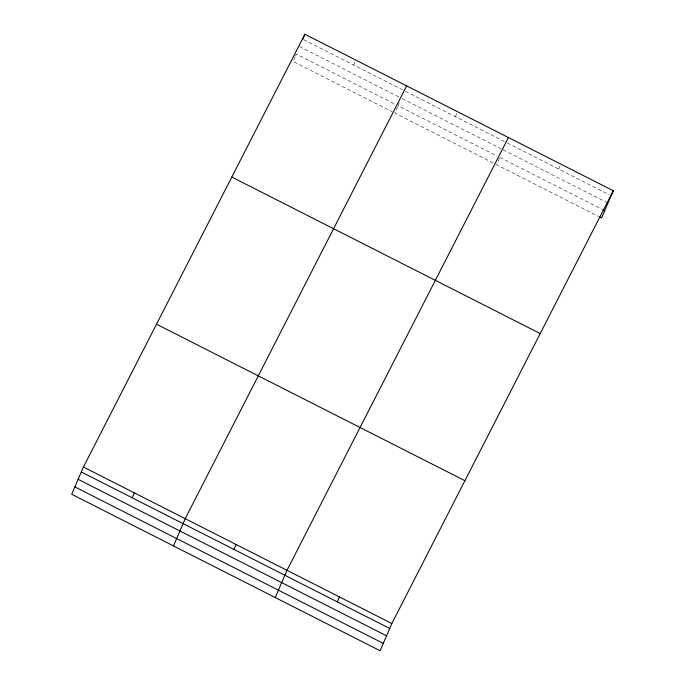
<?xml version="1.0" encoding="UTF-8"?>
<svg xmlns="http://www.w3.org/2000/svg" width="685" height="685" viewBox="0 0 685 685"><rect width="100%" height="100%" fill="white"/><g stroke="black" fill="none" stroke-linecap="round" stroke-linejoin="round"><path stroke-width="0.51" stroke-dasharray="3.42 2.57" d="M295.141 56.889L293.154 61.479L392.103 111.689M295.535 55.964L296.322 54.132L395.271 104.334M353.64 65.024L355.772 60.074M397.702 106.689L394.928 113.119L493.876 163.33M399.321 102.93L398.096 105.773L497.045 155.974M455.414 116.664L457.546 111.715M499.476 158.329L496.702 164.768L598.707 216.52M558.729 169.084L560.861 164.135M303.695 39.679L402.643 89.881M405.469 91.319L504.417 141.53M507.26 142.968L609.256 194.72M299.585 46.554L399.475 97.236M402.3 98.674L501.249 148.876M503.132 149.835L607.997 203.043M499.87 157.413L601.875 209.165"/><path stroke-width="1.03" d="M83.433 467.024L71.711 494.262L380.115 650.75L391.846 623.521L613.289 190.738L304.885 34.25L83.433 467.024L391.846 623.521M302.753 39.199L304.885 34.25M132.188 497.798L134.32 492.849M173.485 545.902L185.207 518.673L406.659 85.89M233.962 549.438L236.094 544.489M275.259 597.543L286.981 570.314L508.433 137.531M337.285 601.867L339.409 596.918M613.289 190.738L601.567 217.976L599.658 217.008M602.826 209.653L604.735 210.62M231.804 177.064L540.217 333.561M156.514 324.21L464.918 480.699M81.301 471.974L389.714 628.47M78.141 479.329L386.546 635.817M74.87 486.907L383.283 643.395"/></g></svg>
